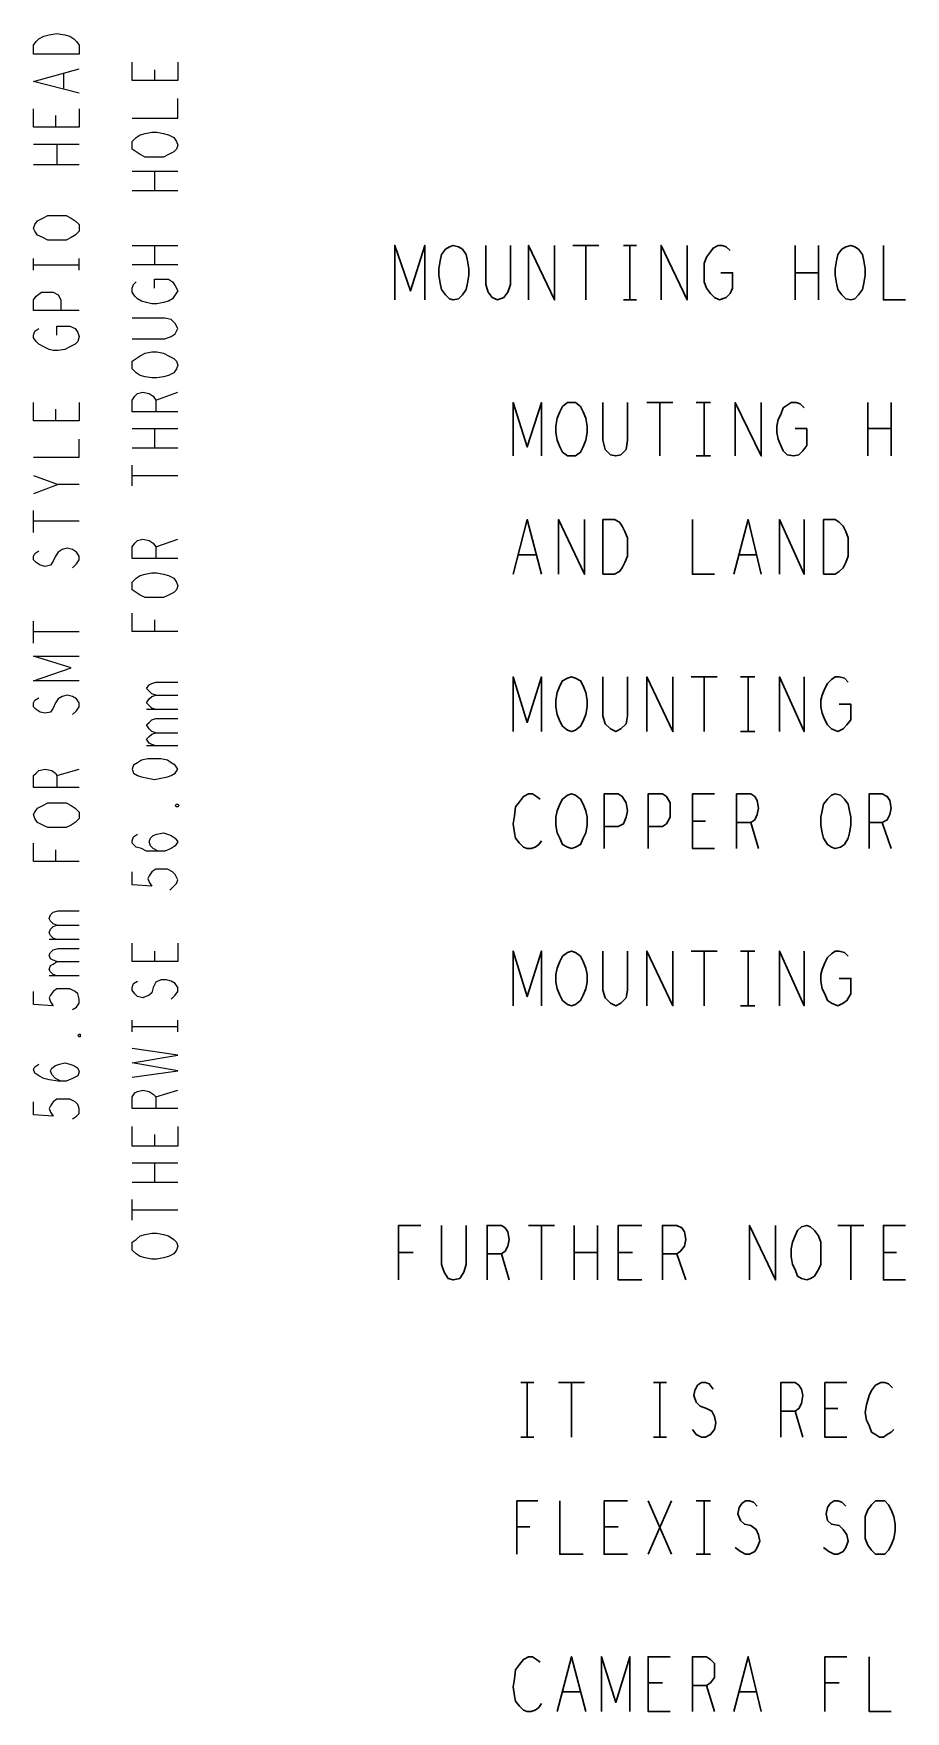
# Model space of a CAD drawing. Header units: inches. Extents: x 0.56 to 9.92, y 1.7 to 6.63.
# Drawn here: x 5.315 to 6.433, y 2.332 to 4.483 of the extents above; entities that cross this region are included whole.
import ezdxf

# ---------------------------------------------------------------- set-up
doc = ezdxf.new("R2010")
doc.units = ezdxf.units.IN
doc.header["$MEASUREMENT"] = 0
doc.layers.add('PDF_Geometry', color=7, linetype='Continuous')

msp = doc.modelspace()

# ---------------------------------------------------------------- linework, layer by layer
at = {"layer": 'PDF_Geometry', "lineweight": 25}
for points in [[(5.3733, 4.4567), (5.315, 4.4567), (5.315, 4.4683), (5.3183, 4.4733), (5.3217, 4.4767), (5.3283, 4.48), (5.335, 4.4817), (5.345, 4.4833), (5.355, 4.4817), (5.3617, 4.48), (5.3667, 4.4767), (5.37, 4.4733), (5.3733, 4.4683)], [(5.5, 4.34), (5.4983, 4.335), (5.495, 4.3317), (5.4883, 4.3283), (5.4817, 4.325), (5.4733, 4.325), (5.4667, 4.325), (5.4583, 4.325), (5.4517, 4.3283), (5.4467, 4.3317), (5.4417, 4.335), (5.4417, 4.34), (5.4417, 4.345), (5.4467, 4.35), (5.4517, 4.3533), (5.4583, 4.355), (5.4667, 4.3567), (5.4733, 4.3567), (5.4817, 4.355), (5.4883, 4.3533), (5.495, 4.35), (5.4983, 4.345)], [(5.3733, 4.2333), (5.3733, 4.23), (5.3683, 4.225), (5.3633, 4.2217), (5.3567, 4.2183), (5.3483, 4.2183), (5.34, 4.2183), (5.3333, 4.2183), (5.3267, 4.2217), (5.32, 4.225), (5.3167, 4.23), (5.315, 4.2333), (5.3167, 4.2383), (5.32, 4.2433), (5.3267, 4.2467), (5.3333, 4.25), (5.34, 4.25), (5.3483, 4.25), (5.3567, 4.25), (5.3633, 4.2467), (5.3683, 4.2433), (5.3733, 4.2383)], [(5.5, 4.0583), (5.4983, 4.0533), (5.495, 4.0483), (5.4883, 4.045), (5.4817, 4.0433), (5.4733, 4.0417), (5.4667, 4.0417), (5.4583, 4.0433), (5.4517, 4.045), (5.4467, 4.0483), (5.4417, 4.0533), (5.4417, 4.0583), (5.4417, 4.0633), (5.4467, 4.0667), (5.4517, 4.07), (5.4583, 4.0733), (5.4667, 4.075), (5.4733, 4.075), (5.4817, 4.0733), (5.4883, 4.07), (5.495, 4.0667), (5.4983, 4.0633)], [(5.5, 3.775), (5.4983, 3.77), (5.495, 3.7667), (5.4883, 3.7633), (5.4817, 3.76), (5.4733, 3.76), (5.4667, 3.76), (5.4583, 3.76), (5.4517, 3.7633), (5.4467, 3.7667), (5.4417, 3.77), (5.4417, 3.775), (5.4417, 3.78), (5.4467, 3.785), (5.4517, 3.7883), (5.4583, 3.79), (5.4667, 3.7917), (5.4733, 3.7917), (5.4817, 3.79), (5.4883, 3.7883), (5.495, 3.785), (5.4983, 3.78)], [(5.4417, 3.54), (5.4433, 3.535), (5.4483, 3.5317), (5.4533, 3.53), (5.4617, 3.5283), (5.47, 3.5267), (5.4783, 3.5283), (5.4867, 3.53), (5.4917, 3.5317), (5.4967, 3.535), (5.5, 3.54), (5.4967, 3.545), (5.4917, 3.5483), (5.4867, 3.5517), (5.4783, 3.5533), (5.47, 3.5533), (5.4617, 3.5533), (5.4533, 3.5517), (5.4483, 3.5483), (5.4433, 3.545)], [(5.3733, 3.4817), (5.3733, 3.4767), (5.3683, 3.4717), (5.3633, 3.4683), (5.3567, 3.465), (5.3483, 3.465), (5.34, 3.465), (5.3333, 3.465), (5.3267, 3.4683), (5.32, 3.4717), (5.3167, 3.4767), (5.315, 3.4817), (5.3167, 3.485), (5.32, 3.49), (5.3267, 3.4933), (5.3333, 3.4967), (5.34, 3.4967), (5.3483, 3.4967), (5.3567, 3.4967), (5.3633, 3.4933), (5.3683, 3.49), (5.3733, 3.485)], [(5.5017, 3.4933), (5.5, 3.4917), (5.4983, 3.4917), (5.4967, 3.4933), (5.4983, 3.495), (5.5, 3.495)], [(5.375, 3.1983), (5.375, 3.1967), (5.3733, 3.1967), (5.3717, 3.1983), (5.3733, 3.2), (5.375, 3.2)], [(5.5, 2.9283), (5.4983, 2.9233), (5.495, 2.9183), (5.4883, 2.915), (5.4817, 2.9133), (5.4733, 2.9117), (5.4667, 2.9117), (5.4583, 2.9133), (5.4517, 2.915), (5.4467, 2.9183), (5.4417, 2.9233), (5.4417, 2.9283), (5.4417, 2.9333), (5.4467, 2.9367), (5.4517, 2.9417), (5.4583, 2.9433), (5.4667, 2.945), (5.4733, 2.945), (5.4817, 2.9433), (5.4883, 2.9417), (5.495, 2.9367), (5.4983, 2.9333)]]:
    msp.add_lwpolyline(points, close=True, dxfattribs=at)
for points in [[(5.3733, 4.4067), (5.315, 4.4217), (5.3733, 4.4383)], [(5.5, 4.4467), (5.5, 4.4233), (5.4417, 4.4233), (5.4417, 4.4467)], [(5.47, 4.4367), (5.47, 4.4233)], [(5.3533, 4.4317), (5.3533, 4.4133)], [(5.4417, 4.375), (5.5, 4.375), (5.5, 4.4)], [(5.3733, 4.3867), (5.3733, 4.3633), (5.315, 4.3633), (5.315, 4.3867)], [(5.3433, 4.3783), (5.3433, 4.3633)], [(5.315, 4.3417), (5.3733, 4.3417)], [(5.345, 4.3417), (5.345, 4.315)], [(5.3733, 4.315), (5.315, 4.315)], [(5.4417, 4.3067), (5.5, 4.3067)], [(5.47, 4.3067), (5.47, 4.2817)], [(5.5, 4.2817), (5.4417, 4.2817)], [(5.4417, 4.2117), (5.5, 4.2117)], [(5.47, 4.2117), (5.47, 4.1867)], [(5.315, 4.18), (5.315, 4.195)], [(5.315, 4.1867), (5.3733, 4.1867)], [(5.3733, 4.18), (5.3733, 4.195)], [(5.5, 4.1867), (5.4417, 4.1867)], [(5.47, 4.1567), (5.47, 4.1683), (5.4883, 4.1683), (5.4933, 4.165), (5.4967, 4.16), (5.5, 4.1533), (5.4967, 4.1483), (5.4933, 4.1433), (5.4883, 4.14), (5.4817, 4.1383), (5.4733, 4.1367), (5.4667, 4.1367), (5.46, 4.1383), (5.4533, 4.14), (5.4483, 4.1433), (5.445, 4.1467), (5.4417, 4.1517), (5.4417, 4.1567), (5.4433, 4.1617), (5.4467, 4.165)], [(5.3733, 4.1283), (5.315, 4.1283), (5.315, 4.1417), (5.3183, 4.1467), (5.325, 4.1517), (5.3333, 4.1517), (5.34, 4.1517), (5.3467, 4.1483), (5.35, 4.1417), (5.35, 4.1283)], [(5.4417, 4.0917), (5.4833, 4.0917), (5.4917, 4.095), (5.4967, 4.0983), (5.5, 4.105), (5.4967, 4.1117), (5.4917, 4.1167), (5.4833, 4.1183), (5.4417, 4.1183)], [(5.345, 4.0967), (5.345, 4.1083), (5.3617, 4.1083), (5.3683, 4.105), (5.3717, 4.1), (5.3733, 4.095), (5.3717, 4.0883), (5.3683, 4.085), (5.3617, 4.0817), (5.355, 4.0783), (5.3467, 4.0767), (5.34, 4.0767), (5.335, 4.0783), (5.3283, 4.0817), (5.3217, 4.085), (5.3183, 4.0883), (5.315, 4.0933), (5.315, 4.0967), (5.3167, 4.1017), (5.3217, 4.105)], [(5.3733, 4.01), (5.3733, 3.9867), (5.315, 3.9867), (5.315, 4.01)], [(5.5, 3.9983), (5.4417, 3.9983), (5.4417, 4.0133), (5.445, 4.0183), (5.4483, 4.0217), (5.455, 4.0233), (5.4633, 4.0217), (5.4683, 4.0183), (5.4717, 4.0133), (5.4717, 3.9983)], [(5.4717, 4.0133), (5.5, 4.0233)], [(5.3433, 4.0017), (5.3433, 3.9867)], [(5.315, 3.94), (5.3733, 3.94), (5.3733, 3.9633)], [(5.4417, 3.9767), (5.5, 3.9767)], [(5.47, 3.9767), (5.47, 3.9517)], [(5.5, 3.9517), (5.4417, 3.9517)], [(5.315, 3.9167), (5.3467, 3.905)], [(5.4417, 3.9033), (5.4417, 3.93)], [(5.4417, 3.9167), (5.5, 3.9167)], [(5.3733, 3.905), (5.3467, 3.905), (5.315, 3.8933)], [(5.315, 3.8433), (5.315, 3.8717)], [(5.315, 3.8583), (5.3733, 3.8583)], [(5.5, 3.81), (5.4417, 3.81), (5.4417, 3.825), (5.445, 3.83), (5.4483, 3.8333), (5.455, 3.835), (5.4633, 3.8333), (5.4683, 3.83), (5.4717, 3.825), (5.4717, 3.81)], [(5.4717, 3.825), (5.5, 3.835)], [(5.365, 3.7983), (5.37, 3.8033), (5.3733, 3.8083), (5.3733, 3.8133), (5.37, 3.8183), (5.365, 3.8217), (5.3583, 3.8233), (5.3517, 3.8217), (5.3467, 3.8183), (5.3433, 3.8133), (5.34, 3.8067), (5.3367, 3.8017), (5.33, 3.8), (5.3233, 3.8017), (5.3183, 3.805), (5.315, 3.8083), (5.315, 3.8133), (5.3167, 3.8167), (5.3217, 3.82)], [(5.315, 3.7017), (5.315, 3.73)], [(5.5, 3.7167), (5.4417, 3.7167), (5.4417, 3.74)], [(5.47, 3.7317), (5.47, 3.7167)], [(5.315, 3.7167), (5.3733, 3.7167)], [(5.3733, 3.6533), (5.315, 3.6533), (5.3633, 3.67), (5.315, 3.685), (5.3733, 3.685)], [(5.4717, 3.635), (5.4667, 3.6367), (5.4633, 3.64), (5.46, 3.6433), (5.4633, 3.6483), (5.4667, 3.65), (5.4717, 3.6517), (5.5, 3.6517)], [(5.365, 3.61), (5.37, 3.615), (5.3733, 3.62), (5.3733, 3.625), (5.37, 3.63), (5.365, 3.6333), (5.3583, 3.635), (5.3517, 3.6333), (5.3467, 3.63), (5.3433, 3.625), (5.34, 3.6183), (5.3367, 3.6133), (5.33, 3.6117), (5.3233, 3.6133), (5.3183, 3.6167), (5.315, 3.62), (5.315, 3.625), (5.3167, 3.6283), (5.3217, 3.6317)], [(5.4717, 3.6167), (5.4667, 3.6183), (5.4633, 3.6217), (5.46, 3.625), (5.4633, 3.63), (5.4667, 3.6333), (5.4717, 3.635), (5.5, 3.635)], [(5.5, 3.6167), (5.46, 3.6167)], [(5.4717, 3.5867), (5.4667, 3.5883), (5.4633, 3.5917), (5.46, 3.5967), (5.4633, 3.6), (5.4667, 3.6033), (5.4717, 3.605), (5.5, 3.605)], [(5.4717, 3.57), (5.4667, 3.5717), (5.4633, 3.5733), (5.46, 3.5783), (5.4633, 3.5817), (5.4667, 3.585), (5.4717, 3.5867), (5.5, 3.5867)], [(5.5, 3.57), (5.46, 3.57)], [(5.3733, 3.5167), (5.315, 3.5167), (5.315, 3.5317), (5.3183, 3.535), (5.3217, 3.5383), (5.33, 3.54), (5.3383, 3.5383), (5.3433, 3.535), (5.345, 3.5317), (5.345, 3.5167)], [(5.345, 3.5317), (5.3733, 3.54)], [(5.3733, 3.4217), (5.315, 3.4217), (5.315, 3.445)], [(5.475, 3.435), (5.4683, 3.4383), (5.465, 3.4417), (5.4633, 3.4467), (5.465, 3.4517), (5.4683, 3.455), (5.4733, 3.4567), (5.4817, 3.4583), (5.4867, 3.4567), (5.4917, 3.455), (5.4967, 3.4517), (5.5, 3.4467), (5.4967, 3.4417), (5.4917, 3.4383), (5.4833, 3.435), (5.4733, 3.435), (5.46, 3.435), (5.4533, 3.4383), (5.4467, 3.44), (5.4417, 3.445), (5.4417, 3.4483), (5.4433, 3.4533), (5.4483, 3.4567)], [(5.3433, 3.4367), (5.3433, 3.4217)], [(5.49, 3.385), (5.495, 3.39), (5.4983, 3.3933), (5.5, 3.3983), (5.4967, 3.405), (5.4933, 3.4083), (5.4867, 3.4117), (5.4783, 3.4117), (5.4717, 3.4117), (5.4667, 3.4083), (5.4633, 3.4033), (5.4617, 3.4), (5.4633, 3.395), (5.4667, 3.39), (5.4417, 3.3917), (5.4417, 3.4083)], [(5.345, 3.34), (5.34, 3.3417), (5.3367, 3.345), (5.335, 3.3483), (5.3367, 3.3533), (5.34, 3.3567), (5.3467, 3.3583), (5.3733, 3.3583)], [(5.345, 3.3217), (5.34, 3.3233), (5.3367, 3.3267), (5.335, 3.33), (5.3367, 3.335), (5.34, 3.3383), (5.345, 3.34), (5.3733, 3.34)], [(5.3733, 3.3217), (5.335, 3.3217)], [(5.5, 3.3167), (5.5, 3.2933), (5.4417, 3.2933), (5.4417, 3.3167)], [(5.345, 3.2933), (5.34, 3.295), (5.3367, 3.2967), (5.335, 3.3017), (5.3367, 3.305), (5.34, 3.3083), (5.3467, 3.31), (5.3733, 3.31)], [(5.345, 3.275), (5.34, 3.2767), (5.3367, 3.28), (5.335, 3.2833), (5.3367, 3.2883), (5.34, 3.29), (5.345, 3.2933), (5.3733, 3.2933)], [(5.47, 3.3067), (5.47, 3.2933)], [(5.3733, 3.275), (5.335, 3.275)], [(5.365, 3.2317), (5.37, 3.235), (5.3733, 3.24), (5.3733, 3.245), (5.3717, 3.2517), (5.3683, 3.255), (5.3617, 3.2583), (5.3533, 3.2583), (5.345, 3.2583), (5.34, 3.255), (5.3367, 3.25), (5.335, 3.2467), (5.3367, 3.2417), (5.34, 3.2367), (5.315, 3.2383), (5.315, 3.255)], [(5.4917, 3.245), (5.4967, 3.25), (5.5, 3.255), (5.5, 3.26), (5.4967, 3.265), (5.4917, 3.2683), (5.485, 3.27), (5.4783, 3.27), (5.4717, 3.2667), (5.4683, 3.26), (5.4667, 3.2533), (5.4633, 3.25), (5.455, 3.2467), (5.4483, 3.2483), (5.445, 3.2517), (5.4417, 3.2567), (5.4417, 3.26), (5.4433, 3.265), (5.4483, 3.2683)], [(5.4417, 3.2033), (5.4417, 3.2183)], [(5.4417, 3.21), (5.5, 3.21)], [(5.5, 3.2033), (5.5, 3.2183)], [(5.35, 3.14), (5.3433, 3.1433), (5.3383, 3.1483), (5.3367, 3.1533), (5.3383, 3.1567), (5.3433, 3.16), (5.3483, 3.1617), (5.355, 3.1633), (5.3617, 3.1617), (5.3667, 3.16), (5.3717, 3.1567), (5.3733, 3.1517), (5.3717, 3.1467), (5.365, 3.1433), (5.3567, 3.14), (5.3467, 3.14), (5.335, 3.1417), (5.3283, 3.1433), (5.3217, 3.1467), (5.3167, 3.15), (5.315, 3.155), (5.3167, 3.1583), (5.3217, 3.1617)], [(5.4417, 3.145), (5.5, 3.1533), (5.4417, 3.1633), (5.5, 3.1733), (5.4417, 3.1817)], [(5.5, 3.105), (5.4417, 3.105), (5.4417, 3.12), (5.445, 3.125), (5.4483, 3.1267), (5.455, 3.1283), (5.4633, 3.1267), (5.4683, 3.1233), (5.4717, 3.12), (5.4717, 3.105)], [(5.4717, 3.12), (5.5, 3.1283)], [(5.365, 3.0917), (5.37, 3.095), (5.3733, 3.0983), (5.3733, 3.105), (5.3717, 3.11), (5.3683, 3.1133), (5.3617, 3.1167), (5.3533, 3.1167), (5.345, 3.1167), (5.34, 3.1133), (5.3367, 3.1083), (5.335, 3.105), (5.3367, 3.1), (5.34, 3.095), (5.315, 3.0967), (5.315, 3.1133)], [(5.5, 3.0817), (5.5, 3.0567), (5.4417, 3.0567), (5.4417, 3.0817)], [(5.47, 3.0717), (5.47, 3.0567)], [(5.4417, 3.035), (5.5, 3.035)], [(5.47, 3.035), (5.47, 3.01)], [(5.5, 3.01), (5.4417, 3.01)], [(5.4417, 2.9617), (5.4417, 2.9883)], [(5.4417, 2.975), (5.5, 2.975)]]:
    msp.add_lwpolyline(points, dxfattribs=at)
at = {"layer": 'PDF_Geometry', "lineweight": 30}
for points in [[(5.7783, 4.1417), (5.7783, 4.2117), (5.7983, 4.1533), (5.8167, 4.2117), (5.8167, 4.1417)], [(5.895, 4.2117), (5.895, 4.1617), (5.8983, 4.1517), (5.9033, 4.145), (5.91, 4.1417), (5.9183, 4.145), (5.9233, 4.1517), (5.9267, 4.1617), (5.9267, 4.2117)], [(5.95, 4.1417), (5.95, 4.2117), (5.9833, 4.1417), (5.9833, 4.2117)], [(6.0067, 4.2117), (6.04, 4.2117)], [(6.0233, 4.2117), (6.0233, 4.1417)], [(6.0717, 4.2117), (6.0883, 4.2117)], [(6.08, 4.2117), (6.08, 4.1417)], [(6.12, 4.1417), (6.12, 4.2117), (6.1533, 4.1417), (6.1533, 4.2117)], [(6.1967, 4.1767), (6.2117, 4.1767), (6.2117, 4.1567), (6.2083, 4.15), (6.2033, 4.145), (6.195, 4.1417), (6.1883, 4.145), (6.1833, 4.15), (6.1783, 4.1567), (6.175, 4.165), (6.175, 4.1733), (6.175, 4.1817), (6.175, 4.1883), (6.1783, 4.1967), (6.1833, 4.2033), (6.1867, 4.2083), (6.1933, 4.2117), (6.1983, 4.2117), (6.2033, 4.21), (6.2083, 4.205)], [(6.2917, 4.1417), (6.2917, 4.2117)], [(6.3217, 4.2117), (6.3217, 4.1417)], [(6.405, 4.2117), (6.405, 4.1417), (6.4333, 4.1417)], [(6.3217, 4.1767), (6.2917, 4.1767)], [(6.0717, 4.1417), (6.0883, 4.1417)], [(5.93, 3.9417), (5.93, 4.01), (5.9483, 3.9533), (5.9667, 4.01), (5.9667, 3.9417)], [(6.045, 4.01), (6.045, 3.9617), (6.0483, 3.95), (6.055, 3.9433), (6.0617, 3.9417), (6.0683, 3.9433), (6.075, 3.95), (6.0767, 3.9617), (6.0767, 4.01)], [(6.1017, 4.01), (6.135, 4.01)], [(6.1183, 4.01), (6.1183, 3.9417)], [(6.165, 4.01), (6.1833, 4.01)], [(6.175, 4.01), (6.175, 3.9417)], [(6.215, 3.9417), (6.215, 4.01), (6.2483, 3.9417), (6.2483, 4.01)], [(6.2917, 3.9767), (6.3067, 3.9767), (6.3067, 3.955), (6.3017, 3.9483), (6.2967, 3.9433), (6.29, 3.9417), (6.2817, 3.9433), (6.2767, 3.9483), (6.2733, 3.955), (6.27, 3.9633), (6.2683, 3.9717), (6.2683, 3.98), (6.27, 3.9883), (6.2733, 3.995), (6.2767, 4.0033), (6.2817, 4.0067), (6.2867, 4.01), (6.2933, 4.01), (6.2983, 4.0083), (6.3033, 4.0033)], [(6.385, 3.9417), (6.385, 4.01)], [(6.415, 4.01), (6.415, 3.9417)], [(6.415, 3.9767), (6.385, 3.9767)], [(6.165, 3.9417), (6.1833, 3.9417)], [(5.93, 3.79), (5.9483, 3.86), (5.9667, 3.79)], [(5.9883, 3.79), (5.9883, 3.86), (6.0217, 3.79), (6.0217, 3.86)], [(6.16, 3.86), (6.16, 3.79), (6.1883, 3.79)], [(6.2133, 3.79), (6.2317, 3.86), (6.2483, 3.79)], [(6.2717, 3.79), (6.2717, 3.86), (6.3033, 3.79), (6.3033, 3.86)], [(5.96, 3.815), (5.9367, 3.815)], [(6.2433, 3.815), (6.22, 3.815)], [(5.93, 3.5883), (5.93, 3.6583), (5.9483, 3.6), (5.9667, 3.6583), (5.9667, 3.5883)], [(6.045, 3.6583), (6.045, 3.6083), (6.0483, 3.5983), (6.055, 3.5917), (6.0617, 3.5883), (6.0683, 3.5917), (6.075, 3.5983), (6.0767, 3.6083), (6.0767, 3.6583)], [(6.1017, 3.5883), (6.1017, 3.6583), (6.135, 3.5883), (6.135, 3.6583)], [(6.1583, 3.6583), (6.1917, 3.6583)], [(6.175, 3.6583), (6.175, 3.5883)], [(6.2217, 3.6583), (6.24, 3.6583)], [(6.2317, 3.6583), (6.2317, 3.5883)], [(6.2717, 3.5883), (6.2717, 3.6583), (6.3033, 3.5883), (6.3033, 3.6583)], [(6.3483, 3.6233), (6.3633, 3.6233), (6.3633, 3.6033), (6.3583, 3.5967), (6.3533, 3.5917), (6.3467, 3.5883), (6.3383, 3.5917), (6.3333, 3.5967), (6.33, 3.6033), (6.3267, 3.6117), (6.325, 3.62), (6.325, 3.6283), (6.3267, 3.635), (6.33, 3.6433), (6.3333, 3.65), (6.3383, 3.655), (6.3433, 3.6583), (6.3483, 3.6583), (6.355, 3.6567), (6.36, 3.6517)], [(6.2217, 3.5883), (6.24, 3.5883)], [(5.965, 3.5017), (5.96, 3.505), (5.955, 3.5083), (5.95, 3.5083), (5.9433, 3.505), (5.9383, 3.4983), (5.9333, 3.4917), (5.9317, 3.48), (5.93, 3.47), (5.9317, 3.4583), (5.9333, 3.4517), (5.9383, 3.445), (5.9433, 3.44), (5.9483, 3.4383), (5.9533, 3.4383), (5.9583, 3.44), (5.9633, 3.4433), (5.9667, 3.4483)], [(6.0467, 3.4383), (6.0467, 3.5083), (6.065, 3.5083), (6.07, 3.505), (6.075, 3.4967), (6.0767, 3.4867), (6.075, 3.4783), (6.0717, 3.47), (6.065, 3.4667), (6.0467, 3.4667)], [(6.1033, 3.4383), (6.1033, 3.5083), (6.1217, 3.5083), (6.1267, 3.505), (6.1317, 3.4967), (6.1317, 3.4867), (6.1317, 3.4783), (6.1267, 3.47), (6.1217, 3.4667), (6.1033, 3.4667)], [(6.1883, 3.4383), (6.16, 3.4383), (6.16, 3.5083), (6.1883, 3.5083)], [(6.2167, 3.4383), (6.2167, 3.5083), (6.235, 3.5083), (6.24, 3.505), (6.2433, 3.5), (6.245, 3.49), (6.2433, 3.4817), (6.24, 3.475), (6.235, 3.4717), (6.2167, 3.4717)], [(6.3867, 3.4383), (6.3867, 3.5083), (6.4033, 3.5083), (6.41, 3.505), (6.4133, 3.5), (6.415, 3.49), (6.4133, 3.4817), (6.41, 3.475), (6.4033, 3.4717), (6.3867, 3.4717)], [(6.1767, 3.4733), (6.16, 3.4733)], [(6.235, 3.4717), (6.245, 3.4383)], [(6.4033, 3.4717), (6.415, 3.4383)], [(5.93, 3.2367), (5.93, 3.3067), (5.9483, 3.2483), (5.9667, 3.3067), (5.9667, 3.2367)], [(6.045, 3.3067), (6.045, 3.2567), (6.0483, 3.2467), (6.055, 3.24), (6.0617, 3.2367), (6.0683, 3.24), (6.075, 3.2467), (6.0767, 3.2567), (6.0767, 3.3067)], [(6.1017, 3.2367), (6.1017, 3.3067), (6.135, 3.2367), (6.135, 3.3067)], [(6.1583, 3.3067), (6.1917, 3.3067)], [(6.175, 3.3067), (6.175, 3.2367)], [(6.2217, 3.3067), (6.24, 3.3067)], [(6.2317, 3.3067), (6.2317, 3.2367)], [(6.2717, 3.2367), (6.2717, 3.3067), (6.3033, 3.2367), (6.3033, 3.3067)], [(6.3483, 3.2717), (6.3633, 3.2717), (6.3633, 3.2517), (6.3583, 3.2433), (6.3533, 3.24), (6.3467, 3.2367), (6.3383, 3.24), (6.3333, 3.2433), (6.33, 3.2517), (6.3267, 3.2583), (6.325, 3.2683), (6.325, 3.2767), (6.3267, 3.2833), (6.33, 3.2917), (6.3333, 3.2983), (6.3383, 3.3033), (6.3433, 3.3067), (6.3483, 3.3067), (6.355, 3.305), (6.36, 3.3)], [(6.2217, 3.2367), (6.24, 3.2367)], [(5.7833, 2.885), (5.7833, 2.955), (5.8117, 2.955)], [(5.8383, 2.955), (5.8383, 2.905), (5.8417, 2.895), (5.8467, 2.8867), (5.8533, 2.885), (5.8617, 2.8867), (5.8667, 2.895), (5.87, 2.905), (5.87, 2.955)], [(5.8967, 2.885), (5.8967, 2.955), (5.915, 2.955), (5.92, 2.9517), (5.9233, 2.9467), (5.925, 2.9367), (5.9233, 2.9283), (5.92, 2.9217), (5.915, 2.9183), (5.8967, 2.9183)], [(5.95, 2.955), (5.9833, 2.955)], [(5.9667, 2.955), (5.9667, 2.885)], [(6.0083, 2.885), (6.0083, 2.955)], [(6.0383, 2.955), (6.0383, 2.885)], [(6.095, 2.885), (6.065, 2.885), (6.065, 2.955), (6.095, 2.955)], [(6.1217, 2.885), (6.1217, 2.955), (6.14, 2.955), (6.1467, 2.9517), (6.15, 2.9467), (6.1517, 2.9367), (6.15, 2.9283), (6.145, 2.9217), (6.14, 2.9183), (6.1217, 2.9183)], [(6.2333, 2.885), (6.2333, 2.955), (6.2667, 2.885), (6.2667, 2.955)], [(6.3467, 2.955), (6.38, 2.955)], [(6.3633, 2.955), (6.3633, 2.885)], [(6.4333, 2.885), (6.405, 2.885), (6.405, 2.955), (6.4333, 2.955)], [(5.8017, 2.92), (5.7833, 2.92)], [(5.915, 2.9183), (5.925, 2.885)], [(6.0383, 2.92), (6.0083, 2.92)], [(6.0833, 2.92), (6.065, 2.92)], [(6.14, 2.9183), (6.1517, 2.885)], [(6.4217, 2.92), (6.405, 2.92)], [(5.94, 2.7533), (5.9567, 2.7533)], [(5.9483, 2.7533), (5.9483, 2.6833)], [(5.9883, 2.7533), (6.0217, 2.7533)], [(6.005, 2.7533), (6.005, 2.6833)], [(6.11, 2.7533), (6.1267, 2.7533)], [(6.1183, 2.7533), (6.1183, 2.6833)], [(6.16, 2.6933), (6.165, 2.6867), (6.1717, 2.6833), (6.1767, 2.6833), (6.1833, 2.6867), (6.1883, 2.6933), (6.19, 2.7017), (6.1883, 2.71), (6.185, 2.7167), (6.1783, 2.72), (6.17, 2.7233), (6.165, 2.7283), (6.1617, 2.7367), (6.1633, 2.7433), (6.1667, 2.75), (6.1717, 2.7533), (6.1767, 2.7533), (6.1817, 2.7517), (6.1867, 2.745)], [(6.2733, 2.6833), (6.2733, 2.7533), (6.2917, 2.7533), (6.2967, 2.75), (6.3, 2.745), (6.3017, 2.7367), (6.3, 2.7267), (6.2967, 2.72), (6.2917, 2.7167), (6.2733, 2.7167)], [(6.3583, 2.6833), (6.33, 2.6833), (6.33, 2.7533), (6.3583, 2.7533)], [(6.4167, 2.7467), (6.4117, 2.7517), (6.4067, 2.7533), (6.4017, 2.7533), (6.395, 2.75), (6.39, 2.7433), (6.3867, 2.7367), (6.3833, 2.725), (6.3817, 2.715), (6.3833, 2.705), (6.3867, 2.6983), (6.39, 2.69), (6.395, 2.6867), (6.4, 2.6833), (6.405, 2.6833), (6.41, 2.6867), (6.415, 2.69), (6.4183, 2.6933)], [(6.2917, 2.7167), (6.3017, 2.6833)], [(6.3467, 2.72), (6.33, 2.72)], [(5.94, 2.6833), (5.9567, 2.6833)], [(6.11, 2.6833), (6.1267, 2.6833)], [(5.935, 2.5333), (5.935, 2.6017), (5.9617, 2.6017)], [(5.99, 2.6017), (5.99, 2.5333), (6.02, 2.5333)], [(6.0767, 2.5333), (6.0467, 2.5333), (6.0467, 2.6017), (6.0767, 2.6017)], [(6.1033, 2.5333), (6.1333, 2.6017)], [(6.1033, 2.6017), (6.1333, 2.5333)], [(6.165, 2.6017), (6.1833, 2.6017)], [(6.175, 2.6017), (6.175, 2.5333)], [(6.215, 2.5417), (6.2217, 2.5367), (6.2283, 2.5333), (6.2333, 2.5333), (6.24, 2.5367), (6.2433, 2.5417), (6.2467, 2.55), (6.245, 2.5583), (6.2417, 2.565), (6.235, 2.57), (6.2267, 2.5717), (6.2217, 2.5767), (6.2183, 2.585), (6.22, 2.5933), (6.2233, 2.5983), (6.2283, 2.6017), (6.2333, 2.6017), (6.2383, 2.6), (6.2433, 2.595)], [(6.3283, 2.5417), (6.335, 2.5367), (6.3417, 2.5333), (6.3467, 2.5333), (6.3533, 2.5367), (6.3567, 2.5417), (6.36, 2.55), (6.3583, 2.5583), (6.3533, 2.565), (6.3483, 2.57), (6.3383, 2.5717), (6.3333, 2.5767), (6.3317, 2.585), (6.3333, 2.5933), (6.3367, 2.5983), (6.3417, 2.6017), (6.3467, 2.6017), (6.3517, 2.6), (6.3567, 2.595)], [(5.9517, 2.5683), (5.935, 2.5683)], [(6.065, 2.5683), (6.0467, 2.5683)], [(6.165, 2.5333), (6.1833, 2.5333)], [(5.965, 2.395), (5.96, 2.3983), (5.955, 2.4017), (5.95, 2.4017), (5.9433, 2.3983), (5.9383, 2.3917), (5.9333, 2.385), (5.9317, 2.3733), (5.93, 2.3633), (5.9317, 2.3517), (5.9333, 2.345), (5.9383, 2.3383), (5.9433, 2.3333), (5.9483, 2.3317), (5.9533, 2.3317), (5.9583, 2.3333), (5.9633, 2.3367), (5.9667, 2.3417)], [(5.9867, 2.3317), (6.005, 2.4017), (6.0233, 2.3317)], [(6.0433, 2.3317), (6.0433, 2.4017), (6.0617, 2.3433), (6.08, 2.4017), (6.08, 2.3317)], [(6.1317, 2.3317), (6.1033, 2.3317), (6.1033, 2.4017), (6.1317, 2.4017)], [(6.16, 2.3317), (6.16, 2.4017), (6.1783, 2.4017), (6.1833, 2.3983), (6.1883, 2.3933), (6.1883, 2.3833), (6.1883, 2.375), (6.1833, 2.3683), (6.1783, 2.365), (6.16, 2.365)], [(6.2133, 2.3317), (6.2317, 2.4017), (6.2483, 2.3317)], [(6.33, 2.3317), (6.33, 2.4017), (6.3583, 2.4017)], [(6.3867, 2.4017), (6.3867, 2.3317), (6.415, 2.3317)], [(6.1217, 2.3683), (6.1033, 2.3683)], [(6.3483, 2.3683), (6.33, 2.3683)], [(6.0167, 2.3567), (5.9933, 2.3567)], [(6.1783, 2.365), (6.1883, 2.3317)], [(6.2433, 2.3567), (6.22, 2.3567)]]:
    msp.add_lwpolyline(points, dxfattribs=at)
for points in [[(5.8533, 4.1417), (5.8483, 4.1433), (5.8433, 4.1483), (5.8383, 4.155), (5.8367, 4.1633), (5.835, 4.1733), (5.835, 4.1817), (5.8367, 4.1917), (5.8383, 4.2), (5.8433, 4.2067), (5.8483, 4.21), (5.8533, 4.2117), (5.86, 4.21), (5.865, 4.2067), (5.87, 4.2), (5.8717, 4.1917), (5.8733, 4.1817), (5.8733, 4.1733), (5.8717, 4.1633), (5.87, 4.155), (5.865, 4.1483), (5.86, 4.1433)], [(6.3633, 4.1417), (6.3567, 4.1433), (6.3517, 4.1483), (6.3467, 4.155), (6.345, 4.1633), (6.3433, 4.1733), (6.3433, 4.1817), (6.345, 4.1917), (6.3467, 4.2), (6.3517, 4.2067), (6.3567, 4.21), (6.3633, 4.2117), (6.3683, 4.21), (6.3733, 4.2067), (6.3783, 4.2), (6.38, 4.1917), (6.3817, 4.1817), (6.3817, 4.1733), (6.38, 4.1633), (6.3783, 4.155), (6.3733, 4.1483), (6.3683, 4.1433)], [(6.005, 3.9417), (6, 3.9417), (5.9933, 3.9467), (5.99, 3.9533), (5.9867, 3.9617), (5.985, 3.9717), (5.985, 3.98), (5.9867, 3.99), (5.99, 3.9983), (5.9933, 4.005), (6, 4.01), (6.005, 4.01), (6.01, 4.01), (6.0167, 4.005), (6.02, 3.9983), (6.0233, 3.99), (6.025, 3.98), (6.025, 3.9717), (6.0233, 3.9617), (6.02, 3.9533), (6.0167, 3.9467), (6.01, 3.9417)], [(6.045, 3.79), (6.045, 3.86), (6.06, 3.86), (6.0667, 3.8567), (6.07, 3.8517), (6.0733, 3.845), (6.0767, 3.8367), (6.0767, 3.825), (6.0767, 3.8133), (6.0733, 3.805), (6.07, 3.7983), (6.0667, 3.7933), (6.06, 3.79)], [(6.3283, 3.79), (6.3283, 3.86), (6.3433, 3.86), (6.3483, 3.8567), (6.3533, 3.8517), (6.3567, 3.845), (6.36, 3.8367), (6.36, 3.825), (6.36, 3.8133), (6.3567, 3.805), (6.3533, 3.7983), (6.3483, 3.7933), (6.3433, 3.79)], [(6.005, 3.5883), (6, 3.59), (5.9933, 3.595), (5.99, 3.6017), (5.9867, 3.61), (5.985, 3.62), (5.985, 3.6283), (5.9867, 3.6383), (5.99, 3.6467), (5.9933, 3.6533), (6, 3.6567), (6.005, 3.6583), (6.01, 3.6567), (6.0167, 3.6533), (6.02, 3.6467), (6.0233, 3.6383), (6.025, 3.6283), (6.025, 3.62), (6.0233, 3.61), (6.02, 3.6017), (6.0167, 3.595), (6.01, 3.59)], [(6.005, 3.4383), (6, 3.44), (5.9933, 3.4433), (5.99, 3.4517), (5.9867, 3.4583), (5.985, 3.4683), (5.985, 3.4783), (5.9867, 3.4867), (5.99, 3.495), (5.9933, 3.5017), (6, 3.5067), (6.005, 3.5083), (6.01, 3.5067), (6.0167, 3.5017), (6.02, 3.495), (6.0233, 3.4867), (6.025, 3.4783), (6.025, 3.4683), (6.0233, 3.4583), (6.02, 3.4517), (6.0167, 3.4433), (6.01, 3.44)], [(6.3433, 3.4383), (6.3383, 3.44), (6.3333, 3.4433), (6.3283, 3.4517), (6.3267, 3.4583), (6.325, 3.4683), (6.325, 3.4783), (6.3267, 3.4867), (6.3283, 3.495), (6.3333, 3.5017), (6.3383, 3.5067), (6.3433, 3.5083), (6.35, 3.5067), (6.355, 3.5017), (6.36, 3.495), (6.3617, 3.4867), (6.3633, 3.4783), (6.3633, 3.4683), (6.3617, 3.4583), (6.36, 3.4517), (6.355, 3.4433), (6.35, 3.44)], [(6.005, 3.2367), (6, 3.2383), (5.9933, 3.2433), (5.99, 3.25), (5.9867, 3.2583), (5.985, 3.2667), (5.985, 3.2767), (5.9867, 3.285), (5.99, 3.2933), (5.9933, 3.3), (6, 3.305), (6.005, 3.3067), (6.01, 3.305), (6.0167, 3.3), (6.02, 3.2933), (6.0233, 3.285), (6.025, 3.2767), (6.025, 3.2667), (6.0233, 3.2583), (6.02, 3.25), (6.0167, 3.2433), (6.01, 3.2383)], [(6.3067, 2.885), (6.3, 2.8867), (6.295, 2.89), (6.2917, 2.8983), (6.2883, 2.905), (6.2867, 2.915), (6.2867, 2.925), (6.2883, 2.9333), (6.2917, 2.9417), (6.295, 2.9483), (6.3, 2.9533), (6.3067, 2.955), (6.3117, 2.9533), (6.3167, 2.9483), (6.3217, 2.9417), (6.325, 2.9333), (6.325, 2.925), (6.325, 2.915), (6.325, 2.905), (6.3217, 2.8983), (6.3167, 2.89), (6.3117, 2.8867)], [(6.4, 2.5333), (6.395, 2.5333), (6.39, 2.5383), (6.385, 2.545), (6.3817, 2.5533), (6.3817, 2.5633), (6.3817, 2.5717), (6.3817, 2.5817), (6.385, 2.59), (6.39, 2.5967), (6.395, 2.6017), (6.4, 2.6017), (6.4067, 2.6017), (6.4117, 2.5967), (6.415, 2.59), (6.4183, 2.5817), (6.42, 2.5717), (6.42, 2.5633), (6.4183, 2.5533), (6.415, 2.545), (6.4117, 2.5383), (6.4067, 2.5333)]]:
    msp.add_lwpolyline(points, close=True, dxfattribs=at)

doc.saveas('drawing.dxf')
